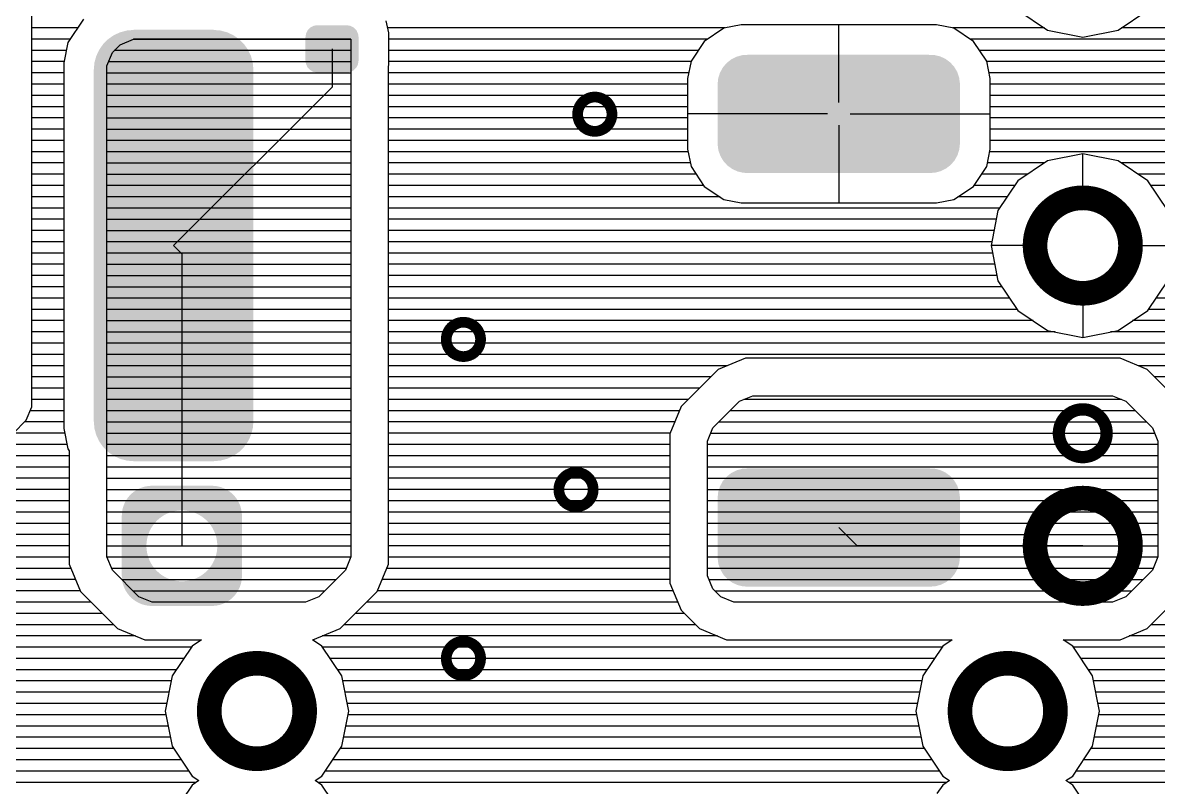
# Model space of a CAD drawing. Extents: x 295 to 953, y 10 to 290.
# Drawn here: x 609.67 to 648.09, y 230.74 to 256.61 of the extents above; entities that cross this region are included whole.
import ezdxf

# ---------------------------------------------------------------- set-up
doc = ezdxf.new("R2010")
doc.units = 0
doc.header["$LTSCALE"] = 5
doc.header["$MEASUREMENT"] = 0
doc.layers.get('0').update_dxf_attribs({"linetype": 'CONTINUOUS', "lineweight": 25})

msp = doc.modelspace()

# ---------------------------------------------------------------- linework, layer by layer
for p, q in [((609.977, 243.614), (609.977, 266.586)), ((643.343, 257.03), (644.348, 256.355)), ((646.731, 256.355), (647.737, 257.03)), ((611.725, 256.726), (611.201, 255.938)), ((622.057, 256.263), (621.971, 256.675)), ((611.532, 256.436), (609.977, 256.436)), ((633.431, 256.436), (622.022, 256.436)), ((622.057, 255.181), (622.057, 256.263)), ((633.396, 256.426), (632.73, 255.979)), ((633.985, 256.543), (633.396, 256.426)), ((640.584, 256.543), (633.985, 256.543)), ((637.282, 253.906), (637.282, 256.543)), ((641.173, 256.426), (640.584, 256.543)), ((644.237, 256.436), (641.138, 256.436)), ((641.839, 255.979), (641.173, 256.426)), ((644.348, 256.355), (645.537, 256.121)), ((645.537, 256.121), (646.731, 256.355)), ((679.797, 256.436), (646.843, 256.436)), ((611.278, 256.055), (609.977, 256.055)), ((611.201, 255.938), (611.064, 255.252)), ((612.969, 255.867), (613.416, 256.055)), ((613.416, 256.055), (616.327, 256.055)), ((620.777, 256.05), (613.416, 256.05)), ((616.327, 256.055), (620.772, 256.055)), ((620.772, 256.055), (620.777, 238.534)), ((632.837, 256.055), (622.057, 256.055)), ((632.73, 255.979), (632.283, 255.313)), ((698.877, 256.055), (641.732, 256.055)), ((642.286, 255.313), (641.839, 255.979)), ((611.146, 255.674), (609.977, 255.674)), ((612.517, 255.156), (612.705, 255.603)), ((612.705, 255.603), (612.969, 255.867)), ((620.777, 255.669), (612.771, 255.669)), ((620.137, 255.725), (620.137, 254.429)), ((632.522, 255.674), (622.057, 255.674)), ((698.562, 255.674), (642.047, 255.674)), ((611.069, 255.293), (609.977, 255.293)), ((611.064, 255.252), (611.064, 242.883)), ((612.517, 245.895), (612.517, 255.156)), ((620.777, 255.288), (612.578, 255.288)), ((622.047, 255.125), (622.057, 255.181)), ((622.047, 238.285), (622.047, 255.125)), ((632.283, 255.293), (622.057, 255.293)), ((632.283, 255.313), (632.167, 254.724)), ((642.403, 254.724), (642.286, 255.313)), ((698.323, 255.293), (642.286, 255.293)), ((611.064, 254.912), (609.977, 254.912)), ((620.777, 254.907), (612.517, 254.907)), ((632.207, 254.912), (622.047, 254.912)), ((698.247, 254.912), (642.362, 254.912)), ((611.064, 254.531), (609.977, 254.531)), ((620.777, 254.526), (612.517, 254.526)), ((620.137, 254.429), (614.778, 249.07)), ((632.167, 254.531), (622.047, 254.531)), ((632.167, 254.724), (632.167, 252.331)), ((642.403, 252.331), (642.403, 254.724)), ((698.207, 254.531), (642.403, 254.531)), ((611.064, 254.15), (609.977, 254.15)), ((620.777, 254.145), (612.517, 254.145)), ((632.167, 254.15), (622.047, 254.15)), ((698.207, 254.15), (642.403, 254.15)), ((611.064, 253.769), (609.977, 253.769)), ((620.777, 253.764), (612.517, 253.764)), ((632.167, 253.769), (622.047, 253.769)), ((698.207, 253.769), (642.403, 253.769)), ((611.064, 253.388), (609.977, 253.388)), ((620.777, 253.383), (612.517, 253.383)), ((632.167, 253.388), (622.047, 253.388)), ((636.901, 253.525), (632.167, 253.525)), ((637.663, 253.525), (642.403, 253.525)), ((698.207, 253.388), (642.403, 253.388)), ((611.064, 253.007), (609.977, 253.007)), ((620.777, 253.002), (612.517, 253.002)), ((632.167, 253.007), (622.047, 253.007)), ((637.282, 253.144), (637.282, 250.513)), ((698.207, 253.007), (642.403, 253.007)), ((611.064, 252.626), (609.977, 252.626)), ((620.777, 252.621), (612.517, 252.621)), ((632.167, 252.626), (622.047, 252.626)), ((698.207, 252.626), (642.403, 252.626)), ((611.064, 252.245), (609.977, 252.245)), ((620.777, 252.24), (612.517, 252.24)), ((632.187, 252.245), (622.047, 252.245)), ((632.167, 252.331), (632.283, 251.742)), ((642.286, 251.742), (642.403, 252.331)), ((698.227, 252.245), (642.382, 252.245)), ((645.537, 252.174), (644.348, 251.94)), ((645.537, 250.269), (645.537, 252.174)), ((646.731, 251.94), (645.537, 252.174)), ((611.064, 251.864), (609.977, 251.864)), ((620.777, 251.859), (612.517, 251.859)), ((632.263, 251.864), (622.047, 251.864)), ((632.283, 251.742), (632.73, 251.072)), ((641.839, 251.072), (642.286, 251.742)), ((644.237, 251.864), (642.306, 251.864)), ((644.348, 251.94), (643.343, 251.265)), ((647.737, 251.265), (646.731, 251.94)), ((698.303, 251.864), (646.843, 251.864)), ((611.064, 251.483), (609.977, 251.483)), ((620.777, 251.478), (612.517, 251.478)), ((632.461, 251.483), (622.047, 251.483)), ((643.663, 251.483), (642.108, 251.483)), ((698.501, 251.483), (647.417, 251.483)), ((611.064, 251.102), (609.977, 251.102)), ((620.777, 251.097), (612.517, 251.097)), ((632.715, 251.102), (622.047, 251.102)), ((632.73, 251.072), (633.396, 250.63)), ((641.173, 250.63), (641.839, 251.072)), ((643.231, 251.102), (641.854, 251.102)), ((643.343, 251.265), (642.667, 250.259)), ((648.412, 250.259), (647.737, 251.265)), ((698.755, 251.102), (647.849, 251.102)), ((611.064, 250.721), (609.977, 250.721)), ((620.777, 250.716), (612.517, 250.716)), ((633.264, 250.721), (622.047, 250.721)), ((633.396, 250.63), (633.985, 250.513)), ((633.985, 250.513), (640.584, 250.513)), ((640.584, 250.513), (641.173, 250.63)), ((642.977, 250.721), (641.305, 250.721)), ((611.064, 250.34), (609.977, 250.34)), ((620.777, 250.335), (612.517, 250.335)), ((642.723, 250.34), (622.047, 250.34)), ((642.667, 250.259), (642.433, 249.07)), ((611.064, 249.959), (609.977, 249.959)), ((620.777, 249.954), (612.517, 249.954)), ((642.611, 249.959), (622.047, 249.959)), ((611.064, 249.578), (609.977, 249.578)), ((620.777, 249.573), (612.517, 249.573)), ((642.535, 249.578), (622.047, 249.578)), ((611.064, 249.197), (609.977, 249.197)), ((620.777, 249.192), (612.517, 249.192)), ((614.778, 249.07), (615.057, 248.786)), ((642.459, 249.197), (622.047, 249.197)), ((644.338, 249.07), (642.433, 249.07)), ((642.433, 249.07), (642.667, 247.876)), ((646.741, 249.07), (648.646, 249.07)), ((611.064, 248.816), (609.977, 248.816)), ((620.777, 248.811), (612.517, 248.811)), ((615.057, 248.786), (615.057, 238.91)), ((642.484, 248.816), (622.047, 248.816)), ((611.064, 248.435), (609.977, 248.435)), ((620.777, 248.43), (612.517, 248.43)), ((642.56, 248.435), (622.047, 248.435)), ((611.064, 248.054), (609.977, 248.054)), ((620.777, 248.049), (612.517, 248.049)), ((642.636, 248.054), (622.047, 248.054)), ((642.667, 247.876), (643.343, 246.87)), ((645.537, 247.866), (645.537, 245.961)), ((647.737, 246.87), (648.412, 247.876)), ((611.064, 247.673), (609.977, 247.673)), ((620.777, 247.668), (612.517, 247.668)), ((642.809, 247.673), (622.047, 247.673)), ((611.064, 247.292), (609.977, 247.292)), ((620.777, 247.287), (612.517, 247.287)), ((643.063, 247.292), (622.047, 247.292)), ((660.462, 247.292), (648.016, 247.292)), ((611.064, 246.911), (609.977, 246.911)), ((620.777, 246.906), (612.517, 246.906)), ((643.317, 246.911), (622.047, 246.911)), ((643.343, 246.87), (644.348, 246.195)), ((646.731, 246.195), (647.737, 246.87)), ((660.305, 246.911), (647.762, 246.911)), ((611.064, 246.53), (609.977, 246.53)), ((620.777, 246.525), (612.517, 246.525)), ((643.856, 246.53), (622.047, 246.53)), ((660.147, 246.53), (647.224, 246.53)), ((611.064, 246.149), (609.977, 246.149)), ((620.777, 246.144), (612.517, 246.144)), ((612.517, 238.534), (612.517, 245.895)), ((644.602, 246.149), (622.047, 246.149)), ((644.348, 246.195), (645.537, 245.961)), ((645.537, 245.961), (646.731, 246.195)), ((660.142, 246.149), (646.477, 246.149)), ((611.064, 245.768), (609.977, 245.768)), ((620.777, 245.763), (612.517, 245.763)), ((660.142, 245.768), (622.047, 245.768)), ((611.064, 245.387), (609.977, 245.387)), ((620.777, 245.382), (612.517, 245.382)), ((660.142, 245.387), (622.047, 245.387)), ((634.122, 245.26), (633.203, 244.879)), ((646.797, 245.26), (634.122, 245.26)), ((647.716, 244.879), (646.797, 245.26)), ((611.064, 245.006), (609.977, 245.006)), ((620.777, 245.001), (612.517, 245.001)), ((633.508, 245.006), (622.047, 245.006)), ((633.203, 244.879), (631.948, 243.624)), ((660.142, 245.006), (647.412, 245.006)), ((648.971, 243.624), (647.716, 244.879)), ((611.064, 244.625), (609.977, 244.625)), ((620.777, 244.62), (612.517, 244.62)), ((632.949, 244.625), (622.047, 244.625)), ((660.142, 244.625), (647.97, 244.625)), ((611.064, 244.244), (609.977, 244.244)), ((620.777, 244.239), (612.517, 244.239)), ((632.568, 244.244), (622.047, 244.244)), ((633.924, 243.802), (634.371, 243.99)), ((634.371, 243.99), (645.537, 243.99)), ((645.537, 243.99), (646.548, 243.99)), ((646.548, 243.99), (646.995, 243.802)), ((609.794, 243.167), (609.977, 243.614)), ((611.064, 243.863), (609.977, 243.863)), ((620.777, 243.858), (612.517, 243.858)), ((632.187, 243.863), (622.047, 243.863)), ((631.948, 243.624), (631.567, 242.705)), ((633.025, 242.903), (633.924, 243.802)), ((646.853, 243.858), (634.066, 243.858)), ((646.995, 243.802), (647.894, 242.903)), ((611.064, 243.482), (609.921, 243.482)), ((620.777, 243.477), (612.517, 243.477)), ((631.887, 243.482), (622.047, 243.482)), ((647.32, 243.477), (633.599, 243.477)), ((609.347, 242.715), (609.794, 243.167)), ((611.064, 243.101), (609.728, 243.101)), ((611.064, 242.883), (611.201, 242.197)), ((620.777, 243.096), (612.517, 243.096)), ((631.73, 243.101), (622.047, 243.101)), ((632.837, 242.456), (633.025, 242.903)), ((647.701, 243.096), (633.218, 243.096)), ((647.894, 242.903), (648.082, 242.456)), ((611.095, 242.72), (609.347, 242.72)), ((620.777, 242.715), (612.517, 242.715)), ((631.572, 242.72), (622.047, 242.72)), ((631.567, 242.705), (631.567, 237.65)), ((632.837, 237.899), (632.837, 242.456)), ((647.97, 242.715), (632.949, 242.715)), ((648.082, 242.456), (648.082, 238.534)), ((611.171, 242.339), (609.347, 242.339)), ((611.201, 242.197), (611.247, 242.121)), ((611.247, 242.121), (611.247, 238.285)), ((620.777, 242.334), (612.517, 242.334)), ((631.567, 242.339), (622.047, 242.339)), ((648.082, 242.334), (632.837, 242.334)), ((611.247, 241.958), (609.347, 241.958)), ((620.777, 241.953), (612.517, 241.953)), ((631.567, 241.958), (622.047, 241.958)), ((648.082, 241.953), (632.837, 241.953)), ((611.247, 241.577), (609.347, 241.577)), ((620.777, 241.572), (612.517, 241.572)), ((631.567, 241.577), (622.047, 241.577)), ((648.082, 241.572), (632.837, 241.572)), ((611.247, 241.196), (609.347, 241.196)), ((620.777, 241.191), (612.517, 241.191)), ((631.567, 241.196), (622.047, 241.196)), ((648.082, 241.191), (632.837, 241.191)), ((611.247, 240.815), (609.347, 240.815)), ((620.777, 240.81), (612.517, 240.81)), ((631.567, 240.815), (622.047, 240.815)), ((648.082, 240.81), (632.837, 240.81)), ((611.247, 240.434), (609.347, 240.434)), ((620.777, 240.429), (612.517, 240.429)), ((631.567, 240.434), (622.047, 240.434)), ((648.082, 240.429), (632.837, 240.429)), ((611.247, 240.053), (609.347, 240.053)), ((620.777, 240.048), (612.517, 240.048)), ((631.567, 240.053), (622.047, 240.053)), ((648.082, 240.048), (632.837, 240.048)), ((611.247, 239.672), (609.347, 239.672)), ((620.777, 239.667), (612.517, 239.667)), ((631.567, 239.672), (622.047, 239.672)), ((648.082, 239.667), (632.837, 239.667)), ((637.907, 238.91), (637.282, 239.53)), ((611.247, 239.291), (609.347, 239.291)), ((620.777, 239.286), (612.517, 239.286)), ((631.567, 239.291), (622.047, 239.291)), ((648.082, 239.286), (632.837, 239.286)), ((611.247, 238.91), (609.347, 238.91)), ((620.777, 238.905), (612.517, 238.905)), ((631.567, 238.91), (622.047, 238.91)), ((648.082, 238.905), (632.837, 238.905)), ((645.537, 238.91), (637.907, 238.91)), ((611.247, 238.529), (609.347, 238.529)), ((611.247, 238.285), (611.628, 237.366)), ((612.705, 238.087), (612.517, 238.534)), ((620.772, 238.524), (612.522, 238.524)), ((620.777, 238.534), (620.589, 238.087)), ((621.666, 237.366), (622.047, 238.285)), ((631.567, 238.529), (622.047, 238.529)), ((648.077, 238.524), (632.837, 238.524)), ((648.082, 238.534), (647.894, 238.087)), ((611.308, 238.148), (609.347, 238.148)), ((620.615, 238.143), (612.68, 238.143)), ((613.604, 237.188), (612.705, 238.087)), ((620.589, 238.087), (619.69, 237.188)), ((631.567, 238.148), (621.986, 238.148)), ((647.92, 238.143), (632.837, 238.143)), ((633.025, 237.452), (632.837, 237.899)), ((647.894, 238.087), (646.995, 237.188)), ((611.466, 237.767), (609.347, 237.767)), ((620.269, 237.762), (613.025, 237.762)), ((631.567, 237.767), (621.829, 237.767)), ((631.567, 237.65), (631.948, 236.731)), ((647.574, 237.762), (632.898, 237.762)), ((633.289, 237.188), (633.025, 237.452)), ((611.623, 237.386), (609.347, 237.386)), ((611.628, 237.366), (612.883, 236.111)), ((619.888, 237.381), (613.406, 237.381)), ((614.051, 237.005), (613.604, 237.188)), ((619.69, 237.188), (619.243, 237)), ((620.411, 236.111), (621.666, 237.366)), ((631.679, 237.386), (621.671, 237.386)), ((647.193, 237.381), (633.091, 237.381)), ((633.736, 237.005), (633.289, 237.188)), ((646.995, 237.188), (646.548, 237)), ((647.716, 236.111), (648.971, 237.366)), ((611.994, 237.005), (609.347, 237.005)), ((619.243, 237), (614.051, 237.005)), ((631.836, 237.005), (621.3, 237.005)), ((631.948, 236.731), (632.568, 236.111)), ((646.172, 237.005), (633.736, 237.005)), ((646.548, 237), (646.172, 237.005)), ((612.375, 236.624), (609.347, 236.624)), ((632.06, 236.624), (620.919, 236.624)), ((612.756, 236.243), (609.347, 236.243)), ((612.883, 236.111), (613.802, 235.735)), ((619.492, 235.73), (620.411, 236.111)), ((632.441, 236.243), (620.538, 236.243)), ((632.568, 236.111), (633.487, 235.735)), ((646.797, 235.73), (647.716, 236.111)), ((660.142, 236.243), (647.843, 236.243)), ((613.492, 235.862), (609.347, 235.862)), ((613.802, 235.735), (615.723, 235.73)), ((615.403, 235.517), (614.727, 234.511)), ((615.723, 235.73), (615.403, 235.517)), ((619.797, 235.517), (619.477, 235.73)), ((619.477, 235.73), (619.492, 235.73)), ((620.472, 234.511), (619.797, 235.517)), ((633.177, 235.862), (619.802, 235.862)), ((633.487, 235.735), (641.123, 235.73)), ((640.803, 235.517), (640.127, 234.511)), ((641.123, 235.73), (640.803, 235.517)), ((645.197, 235.517), (644.877, 235.73)), ((644.877, 235.73), (646.797, 235.73)), ((645.872, 234.511), (645.197, 235.517)), ((660.142, 235.862), (647.107, 235.862)), ((615.377, 235.481), (609.347, 235.481)), ((640.777, 235.481), (619.822, 235.481)), ((660.142, 235.481), (645.222, 235.481)), ((615.123, 235.1), (609.347, 235.1)), ((640.523, 235.1), (620.076, 235.1)), ((660.142, 235.1), (645.476, 235.1)), ((614.869, 234.719), (609.347, 234.719)), ((614.727, 234.511), (614.493, 233.322)), ((640.269, 234.719), (620.33, 234.719)), ((620.706, 233.322), (620.472, 234.511)), ((640.127, 234.511), (639.893, 233.322)), ((660.142, 234.719), (645.73, 234.719)), ((646.106, 233.322), (645.872, 234.511)), ((614.696, 234.338), (609.347, 234.338)), ((640.096, 234.338), (620.503, 234.338)), ((660.142, 234.338), (645.903, 234.338)), ((614.62, 233.957), (609.347, 233.957)), ((640.02, 233.957), (620.579, 233.957)), ((660.142, 233.957), (645.979, 233.957)), ((614.544, 233.576), (609.347, 233.576)), ((614.493, 233.322), (614.727, 232.128)), ((620.472, 232.128), (620.706, 233.322)), ((639.944, 233.576), (620.655, 233.576)), ((639.893, 233.322), (640.127, 232.128)), ((645.872, 232.128), (646.106, 233.322)), ((660.254, 233.576), (646.055, 233.576)), ((614.519, 233.195), (609.347, 233.195)), ((639.919, 233.195), (620.681, 233.195)), ((660.411, 233.195), (646.081, 233.195)), ((614.595, 232.814), (609.347, 232.814)), ((639.995, 232.814), (620.604, 232.814)), ((660.635, 232.814), (646.004, 232.814)), ((614.671, 232.433), (609.347, 232.433)), ((614.727, 232.128), (615.403, 231.122)), ((619.797, 231.122), (620.472, 232.128)), ((640.071, 232.433), (620.528, 232.433)), ((640.127, 232.128), (640.803, 231.122)), ((645.197, 231.122), (645.872, 232.128)), ((661.016, 232.433), (645.928, 232.433)), ((614.783, 232.052), (609.347, 232.052)), ((640.183, 232.052), (620.417, 232.052)), ((661.752, 232.052), (645.817, 232.052)), ((615.037, 231.671), (609.347, 231.671)), ((615.291, 231.29), (609.347, 231.29)), ((640.691, 231.29), (619.909, 231.29)), ((640.437, 231.671), (620.163, 231.671)), ((680.924, 231.29), (645.309, 231.29)), ((681.077, 231.671), (645.563, 231.671)), ((615.535, 230.909), (609.347, 230.909)), ((615.403, 231.122), (615.631, 230.97)), ((615.631, 230.97), (615.403, 230.818)), ((619.568, 230.97), (619.797, 231.122)), ((619.797, 230.818), (619.568, 230.97)), ((640.935, 230.909), (619.665, 230.909)), ((640.803, 231.122), (641.031, 230.97)), ((641.031, 230.97), (640.803, 230.818)), ((644.968, 230.97), (645.197, 231.122)), ((645.197, 230.818), (644.968, 230.97)), ((679.99, 230.909), (645.065, 230.909)), ((615.403, 230.818), (614.727, 229.812)), ((620.472, 229.812), (619.797, 230.818)), ((640.803, 230.818), (640.604, 230.528)), ((645.872, 229.812), (645.197, 230.818))]:
    msp.add_line(p, q)
for points, const_width in [([(629.608, 253.515, -1), (628.447, 253.515, -1)], 0.363), ([(647.153, 249.07, -1), (643.922, 249.07, -1)], 0.833), ([(625.163, 245.895, -1), (624.002, 245.895, -1)], 0.363), ([(646.345, 242.72, -1), (644.729, 242.72, -1)], 0.417), ([(628.973, 240.815, -1), (627.812, 240.815, -1)], 0.363), ([(647.153, 238.91, -1), (643.922, 238.91, -1)], 0.833), ([(625.163, 235.1, -1), (624.002, 235.1, -1)], 0.363), ([(619.213, 233.322, -1), (615.982, 233.322, -1)], 0.833), ([(644.613, 233.322, -1), (641.382, 233.322, -1)], 0.833)]:
    msp.add_lwpolyline(points, format="xyb", close=True, dxfattribs=dict(const_width=const_width))
for points in [[(616.8, 256.187), (616.593, 256.283), (612.757, 256.187), (612.961, 256.283)], [(616.593, 256.283), (616.588, 256.285), (612.961, 256.283), (612.97, 256.285)], [(616.588, 256.285), (616.366, 256.344), (612.97, 256.285), (613.187, 256.344)], [(616.366, 256.344), (616.362, 256.346), (613.187, 256.344), (613.2, 256.346)], [(616.362, 256.346), (616.129, 256.366), (613.2, 256.346), (613.426, 256.366)], [(616.129, 256.366), (616.129, 256.37), (613.426, 256.366), (613.426, 256.37)], [(621.011, 256.251), (620.963, 256.353), (619.261, 256.251), (619.314, 256.353)], [(620.963, 256.353), (620.952, 256.364), (619.314, 256.353), (619.319, 256.364)], [(620.952, 256.364), (620.875, 256.445), (619.319, 256.364), (619.402, 256.445)], [(620.875, 256.445), (620.86, 256.453), (619.402, 256.445), (619.41, 256.453)], [(620.86, 256.453), (620.763, 256.504), (619.41, 256.453), (619.516, 256.504)], [(620.763, 256.504), (620.738, 256.508), (619.516, 256.504), (619.524, 256.508)], [(620.738, 256.508), (620.637, 256.525), (619.524, 256.508), (619.637, 256.525)], [(617.293, 255.698), (617.162, 255.884), (612.263, 255.698), (612.393, 255.884)], [(617.162, 255.884), (617.158, 255.889), (612.393, 255.884), (612.398, 255.889)], [(617.158, 255.889), (616.997, 256.049), (612.398, 255.889), (612.558, 256.049)], [(616.997, 256.049), (616.992, 256.053), (612.558, 256.049), (612.564, 256.053)], [(616.992, 256.053), (616.805, 256.184), (612.564, 256.053), (612.749, 256.184)], [(616.805, 256.184), (616.8, 256.187), (612.749, 256.184), (612.757, 256.187)], [(621.036, 255.323), (621.036, 256.126), (619.238, 255.323), (619.238, 256.126)], [(621.034, 256.126), (621.018, 256.239), (619.24, 256.126), (619.259, 256.239)], [(621.018, 256.239), (621.011, 256.251), (619.259, 256.239), (619.261, 256.251)], [(617.393, 255.486), (617.296, 255.692), (612.163, 255.486), (612.259, 255.692)], [(617.296, 255.692), (617.293, 255.698), (612.259, 255.692), (612.263, 255.698)], [(640.707, 255.472), (640.529, 255.514), (633.867, 255.472), (634.024, 255.514)], [(640.529, 255.514), (640.511, 255.518), (634.024, 255.514), (634.096, 255.518)], [(640.511, 255.518), (640.31, 255.524), (634.096, 255.518), (634.197, 255.524)], [(634.255, 255.524), (634.225, 255.526), (634.197, 255.524), (634.225, 255.526)], [(617.478, 255.021), (617.456, 255.254), (612.078, 255.021), (612.099, 255.254)], [(617.456, 255.254), (617.456, 255.261), (612.099, 255.254), (612.1, 255.261)], [(617.456, 255.261), (617.395, 255.48), (612.1, 255.261), (612.16, 255.48)], [(617.395, 255.48), (617.393, 255.486), (612.16, 255.48), (612.163, 255.486)], [(621.016, 255.211), (621.034, 255.323), (619.257, 255.211), (619.24, 255.323)], [(621.014, 255.198), (621.016, 255.211), (619.263, 255.198), (619.257, 255.211)], [(620.961, 255.096), (621.014, 255.198), (619.311, 255.096), (619.263, 255.198)], [(641.201, 255.095), (641.187, 255.119), (633.36, 255.095), (633.38, 255.119)], [(641.187, 255.119), (641.07, 255.248), (633.38, 255.119), (633.491, 255.248)], [(641.07, 255.248), (641.052, 255.268), (633.491, 255.248), (633.516, 255.268)], [(641.052, 255.268), (640.911, 255.372), (633.516, 255.268), (633.649, 255.372)], [(640.911, 255.372), (640.89, 255.388), (633.649, 255.372), (633.68, 255.388)], [(640.89, 255.388), (640.729, 255.462), (633.68, 255.388), (633.83, 255.462)], [(640.729, 255.462), (640.707, 255.472), (633.83, 255.462), (633.867, 255.472)], [(617.478, 255.019), (617.478, 255.021), (612.078, 255.019), (612.078, 255.021)], [(617.478, 243.121), (617.478, 255.019), (612.078, 243.121), (612.078, 255.019)], [(620.955, 255.086), (620.961, 255.096), (619.322, 255.086), (619.311, 255.096)], [(620.872, 255.005), (620.955, 255.086), (619.399, 255.005), (619.322, 255.086)], [(620.864, 254.997), (620.872, 255.005), (619.414, 254.997), (619.399, 255.005)], [(620.758, 254.946), (620.864, 254.997), (619.512, 254.946), (619.414, 254.997)], [(620.75, 254.942), (620.758, 254.946), (619.536, 254.942), (619.512, 254.946)], [(620.637, 254.925), (620.75, 254.942), (619.637, 254.925), (619.536, 254.942)], [(641.381, 254.555), (641.359, 254.726), (633.186, 254.555), (633.203, 254.726)], [(641.359, 254.726), (641.355, 254.755), (633.203, 254.726), (633.212, 254.755)], [(641.355, 254.755), (641.299, 254.919), (633.212, 254.755), (633.263, 254.919)], [(641.299, 254.919), (641.29, 254.945), (633.263, 254.919), (633.278, 254.945)], [(641.29, 254.945), (641.201, 255.095), (633.278, 254.945), (633.36, 255.095)], [(641.382, 254.526), (641.381, 254.555), (633.183, 254.526), (633.186, 254.555)], [(641.382, 254.523), (641.382, 254.526), (633.183, 254.523), (633.183, 254.526)], [(641.382, 252.527), (641.382, 254.523), (633.183, 252.527), (633.183, 254.523)], [(641.382, 252.524), (641.382, 252.527), (633.183, 252.524), (633.183, 252.527)], [(641.379, 252.495), (641.382, 252.524), (633.183, 252.495), (633.183, 252.524)], [(641.361, 252.324), (641.379, 252.495), (633.205, 252.324), (633.183, 252.495)], [(641.352, 252.295), (641.361, 252.324), (633.209, 252.295), (633.205, 252.324)], [(641.301, 252.132), (641.352, 252.295), (633.265, 252.132), (633.209, 252.295)], [(641.287, 252.105), (641.301, 252.132), (633.275, 252.105), (633.265, 252.132)], [(641.204, 251.955), (641.287, 252.105), (633.363, 251.955), (633.275, 252.105)], [(641.184, 251.932), (641.204, 251.955), (633.377, 251.932), (633.363, 251.955)], [(641.074, 251.802), (641.184, 251.932), (633.494, 251.802), (633.377, 251.932)], [(641.048, 251.782), (641.074, 251.802), (633.512, 251.782), (633.494, 251.802)], [(640.915, 251.678), (641.048, 251.782), (633.654, 251.678), (633.512, 251.782)], [(640.884, 251.663), (640.915, 251.678), (633.674, 251.663), (633.654, 251.678)], [(640.735, 251.588), (640.884, 251.663), (633.836, 251.588), (633.674, 251.663)], [(640.697, 251.578), (640.735, 251.588), (633.857, 251.578), (633.836, 251.588)], [(640.54, 251.536), (640.697, 251.578), (634.035, 251.536), (633.857, 251.578)], [(640.468, 251.532), (640.54, 251.536), (634.053, 251.532), (634.035, 251.536)], [(640.367, 251.526), (640.468, 251.532), (634.255, 251.526), (634.053, 251.532)], [(640.339, 251.525), (640.367, 251.526), (640.339, 251.525), (640.31, 251.526)], [(617.478, 243.119), (617.478, 243.121), (612.078, 243.119), (612.078, 243.121)], [(617.457, 242.886), (617.478, 243.119), (612.099, 242.886), (612.078, 243.119)], [(617.455, 242.879), (617.457, 242.886), (612.1, 242.879), (612.099, 242.886)], [(617.396, 242.66), (617.455, 242.879), (612.16, 242.66), (612.1, 242.879)], [(617.393, 242.654), (617.396, 242.66), (612.162, 242.654), (612.16, 242.66)], [(617.297, 242.448), (617.393, 242.654), (612.259, 242.448), (612.162, 242.654)], [(617.293, 242.442), (617.297, 242.448), (612.262, 242.442), (612.259, 242.448)], [(617.163, 242.256), (617.293, 242.442), (612.393, 242.256), (612.262, 242.442)], [(617.157, 242.251), (617.163, 242.256), (612.397, 242.251), (612.393, 242.256)], [(616.997, 242.091), (617.157, 242.251), (612.559, 242.091), (612.397, 242.251)], [(616.991, 242.087), (616.997, 242.091), (612.563, 242.087), (612.559, 242.091)], [(616.806, 241.956), (616.991, 242.087), (612.75, 241.956), (612.563, 242.087)], [(616.799, 241.953), (616.806, 241.956), (612.755, 241.953), (612.75, 241.956)], [(616.594, 241.857), (616.799, 241.953), (612.962, 241.857), (612.755, 241.953)], [(616.586, 241.855), (616.594, 241.857), (612.967, 241.855), (612.962, 241.857)], [(616.369, 241.796), (616.586, 241.855), (613.189, 241.796), (612.967, 241.855)], [(616.355, 241.794), (616.369, 241.796), (613.193, 241.794), (613.189, 241.796)], [(616.129, 241.774), (616.355, 241.794), (613.426, 241.774), (613.193, 241.794)], [(616.129, 241.77), (616.129, 241.774), (613.426, 241.77), (613.426, 241.774)], [(641.052, 241.273), (640.911, 241.377), (633.516, 241.273), (633.649, 241.377)], [(640.911, 241.377), (640.89, 241.392), (633.649, 241.377), (633.68, 241.392)], [(640.89, 241.392), (640.729, 241.467), (633.68, 241.392), (633.83, 241.467)], [(640.729, 241.467), (640.707, 241.477), (633.83, 241.467), (633.867, 241.477)], [(640.707, 241.477), (640.529, 241.519), (633.867, 241.477), (634.024, 241.519)], [(640.529, 241.519), (640.511, 241.523), (634.024, 241.519), (634.096, 241.523)], [(640.511, 241.523), (640.31, 241.529), (634.096, 241.523), (634.197, 241.529)], [(634.255, 241.529), (634.225, 241.53), (634.197, 241.529), (634.225, 241.53)], [(616.389, 240.892), (616.378, 240.895), (613.726, 240.892), (613.735, 240.895)], [(616.378, 240.895), (616.327, 240.91), (613.735, 240.895), (613.788, 240.91)], [(616.327, 240.91), (616.316, 240.912), (613.788, 240.91), (613.797, 240.912)], [(616.316, 240.912), (616.265, 240.924), (613.797, 240.912), (613.851, 240.924)], [(616.265, 240.924), (616.253, 240.926), (613.851, 240.924), (613.86, 240.926)], [(616.253, 240.926), (616.201, 240.934), (613.86, 240.926), (613.915, 240.934)], [(616.201, 240.934), (616.188, 240.935), (613.915, 240.934), (613.923, 240.935)], [(616.188, 240.935), (616.137, 240.94), (613.923, 240.935), (613.98, 240.94)], [(616.137, 240.94), (616.118, 240.941), (613.98, 240.94), (613.987, 240.941)], [(616.118, 240.941), (616.073, 240.942), (613.987, 240.941), (614.041, 240.942)], [(641.355, 240.759), (641.299, 240.923), (633.212, 240.759), (633.263, 240.923)], [(641.299, 240.923), (641.29, 240.95), (633.263, 240.923), (633.278, 240.95)], [(641.29, 240.95), (641.201, 241.1), (633.278, 240.95), (633.36, 241.1)], [(641.201, 241.1), (641.187, 241.123), (633.36, 241.1), (633.38, 241.123)], [(641.187, 241.123), (641.07, 241.253), (633.38, 241.123), (633.491, 241.253)], [(641.07, 241.253), (641.052, 241.273), (633.491, 241.253), (633.516, 241.273)], [(616.929, 240.474), (616.899, 240.518), (613.185, 240.474), (613.216, 240.518)], [(616.899, 240.518), (616.892, 240.527), (613.216, 240.518), (613.222, 240.527)], [(616.892, 240.527), (616.86, 240.569), (613.222, 240.527), (613.255, 240.569)], [(616.86, 240.569), (616.853, 240.577), (613.255, 240.569), (613.261, 240.577)], [(616.853, 240.577), (616.817, 240.617), (613.261, 240.577), (613.297, 240.617)], [(616.817, 240.617), (616.81, 240.625), (613.297, 240.617), (613.304, 240.625)], [(616.81, 240.625), (616.772, 240.663), (613.304, 240.625), (613.342, 240.663)], [(616.772, 240.663), (616.764, 240.67), (613.342, 240.663), (613.35, 240.67)], [(616.764, 240.67), (616.724, 240.706), (613.35, 240.67), (613.39, 240.706)], [(616.724, 240.706), (616.716, 240.713), (613.39, 240.706), (613.398, 240.713)], [(616.716, 240.713), (616.674, 240.745), (613.398, 240.713), (613.441, 240.745)], [(616.674, 240.745), (616.665, 240.752), (613.441, 240.745), (613.449, 240.752)], [(616.665, 240.752), (616.621, 240.782), (613.449, 240.752), (613.494, 240.782)], [(616.621, 240.782), (616.611, 240.787), (613.494, 240.782), (613.502, 240.787)], [(616.611, 240.787), (616.566, 240.815), (613.502, 240.787), (613.549, 240.815)], [(616.566, 240.815), (616.556, 240.82), (613.549, 240.815), (613.558, 240.82)], [(616.556, 240.82), (616.508, 240.844), (613.558, 240.82), (613.606, 240.844)], [(616.508, 240.844), (616.498, 240.849), (613.606, 240.844), (613.615, 240.849)], [(616.498, 240.849), (616.449, 240.87), (613.615, 240.849), (613.665, 240.87)], [(616.449, 240.87), (616.439, 240.874), (613.665, 240.87), (613.675, 240.874)], [(616.439, 240.874), (616.389, 240.892), (613.675, 240.874), (613.726, 240.892)], [(641.382, 240.531), (641.381, 240.56), (633.183, 240.531), (633.186, 240.56)], [(641.382, 240.528), (641.382, 240.531), (633.183, 240.528), (633.183, 240.531)], [(641.382, 238.532), (641.382, 240.528), (633.183, 238.532), (633.183, 240.528)], [(641.381, 240.56), (641.359, 240.731), (633.186, 240.56), (633.203, 240.731)], [(641.359, 240.731), (641.355, 240.759), (633.203, 240.731), (633.212, 240.759)], [(617.071, 240.118), (617.059, 240.17), (613.043, 240.118), (613.055, 240.17)], [(617.059, 240.17), (617.056, 240.18), (613.055, 240.17), (613.057, 240.18)], [(617.056, 240.18), (617.042, 240.232), (613.057, 240.18), (613.073, 240.232)], [(617.042, 240.232), (617.038, 240.242), (613.073, 240.232), (613.075, 240.242)], [(617.038, 240.242), (617.021, 240.293), (613.075, 240.242), (613.094, 240.293)], [(617.021, 240.293), (617.017, 240.302), (613.094, 240.293), (613.097, 240.302)], [(617.017, 240.302), (616.996, 240.352), (613.097, 240.302), (613.119, 240.352)], [(616.996, 240.352), (616.991, 240.361), (613.119, 240.352), (613.123, 240.361)], [(616.991, 240.361), (616.967, 240.409), (613.123, 240.361), (613.148, 240.409)], [(616.967, 240.409), (616.961, 240.418), (613.148, 240.409), (613.152, 240.418)], [(616.961, 240.418), (616.935, 240.465), (613.152, 240.418), (613.18, 240.465)], [(616.935, 240.465), (616.929, 240.474), (613.18, 240.465), (613.185, 240.474)], [(614.422, 239.926), (614.459, 239.949), (613.025, 239.926), (613.026, 239.949)], [(614.399, 239.912), (614.422, 239.926), (613.025, 239.912), (613.025, 239.926)], [(614.342, 239.872), (614.399, 239.912), (613.025, 239.872), (613.025, 239.912)], [(614.287, 239.829), (614.342, 239.872), (613.025, 239.829), (613.025, 239.872)], [(614.235, 239.783), (614.287, 239.829), (613.025, 239.783), (613.025, 239.829)], [(614.186, 239.733), (614.235, 239.783), (613.025, 239.733), (613.025, 239.783)], [(614.459, 239.949), (614.52, 239.982), (613.026, 239.949), (613.027, 239.982)], [(614.538, 239.99), (614.583, 240.011), (613.027, 239.99), (613.029, 240.011)], [(614.52, 239.982), (614.538, 239.99), (613.027, 239.982), (613.027, 239.99)], [(614.583, 240.011), (614.648, 240.037), (613.029, 240.011), (613.032, 240.037)], [(614.648, 240.037), (614.7, 240.054), (613.032, 240.037), (613.033, 240.054)], [(614.7, 240.054), (614.714, 240.059), (613.033, 240.054), (613.034, 240.059)], [(614.714, 240.059), (614.782, 240.077), (613.034, 240.059), (613.037, 240.077)], [(614.782, 240.077), (614.85, 240.091), (613.037, 240.077), (613.039, 240.091)], [(614.85, 240.091), (614.919, 240.101), (613.039, 240.091), (613.041, 240.101)], [(614.919, 240.101), (614.989, 240.107), (613.041, 240.101), (613.042, 240.107)], [(617.072, 240.109), (617.071, 240.118), (613.042, 240.109), (613.043, 240.118)], [(614.989, 240.107), (615.059, 240.109), (613.042, 240.107), (613.042, 240.109)], [(617.073, 240.107), (617.072, 240.109), (615.113, 240.107), (615.059, 240.109)], [(617.073, 240.107), (617.073, 240.107), (615.128, 240.107), (615.113, 240.107)], [(617.074, 240.101), (617.073, 240.107), (615.198, 240.101), (615.128, 240.107)], [(617.075, 240.09), (617.074, 240.101), (615.267, 240.09), (615.198, 240.101)], [(617.077, 240.076), (617.075, 240.09), (615.335, 240.076), (615.267, 240.09)], [(617.08, 240.058), (617.077, 240.076), (615.403, 240.058), (615.335, 240.076)], [(617.082, 240.044), (617.08, 240.058), (615.446, 240.044), (615.403, 240.058)], [(617.083, 240.036), (617.082, 240.044), (615.469, 240.036), (615.446, 240.044)], [(617.085, 240.01), (617.083, 240.036), (615.534, 240.01), (615.469, 240.036)], [(617.088, 239.98), (617.085, 240.01), (615.597, 239.98), (615.534, 240.01)], [(617.088, 239.98), (617.088, 239.98), (615.598, 239.98), (615.597, 239.98)], [(617.089, 239.947), (617.088, 239.98), (615.658, 239.947), (615.598, 239.98)], [(617.089, 239.926), (617.089, 239.947), (615.693, 239.926), (615.658, 239.947)], [(617.089, 239.911), (617.089, 239.926), (615.718, 239.911), (615.693, 239.926)], [(617.089, 239.87), (617.089, 239.911), (615.775, 239.87), (615.718, 239.911)], [(617.089, 239.827), (617.089, 239.87), (615.829, 239.827), (615.775, 239.87)], [(617.089, 239.78), (617.089, 239.827), (615.881, 239.78), (615.829, 239.827)], [(617.089, 239.731), (617.089, 239.78), (615.931, 239.731), (615.881, 239.78)], [(614.139, 239.681), (614.186, 239.733), (613.025, 239.681), (613.025, 239.733)], [(614.096, 239.626), (614.139, 239.681), (613.025, 239.626), (613.025, 239.681)], [(614.056, 239.569), (614.096, 239.626), (613.025, 239.569), (613.025, 239.626)], [(614.019, 239.51), (614.056, 239.569), (613.025, 239.51), (613.025, 239.569)], [(613.986, 239.448), (614.019, 239.51), (613.025, 239.448), (613.025, 239.51)], [(613.956, 239.385), (613.986, 239.448), (613.025, 239.385), (613.025, 239.448)], [(613.931, 239.32), (613.956, 239.385), (613.025, 239.32), (613.025, 239.385)], [(617.089, 239.679), (617.089, 239.731), (615.977, 239.679), (615.931, 239.731)], [(617.089, 239.624), (617.089, 239.679), (616.02, 239.624), (615.977, 239.679)], [(617.089, 239.567), (617.089, 239.624), (616.06, 239.567), (616.02, 239.624)], [(617.089, 239.507), (617.089, 239.567), (616.097, 239.507), (616.06, 239.567)], [(617.089, 239.446), (617.089, 239.507), (616.13, 239.446), (616.097, 239.507)], [(617.089, 239.382), (617.089, 239.446), (616.159, 239.382), (616.13, 239.446)], [(617.089, 239.318), (617.089, 239.382), (616.185, 239.318), (616.159, 239.382)], [(613.909, 239.254), (613.931, 239.32), (613.025, 239.254), (613.025, 239.32)], [(613.891, 239.187), (613.909, 239.254), (613.025, 239.187), (613.025, 239.254)], [(613.876, 239.118), (613.891, 239.187), (613.025, 239.118), (613.025, 239.187)], [(613.866, 239.049), (613.876, 239.118), (613.025, 239.049), (613.025, 239.118)], [(613.86, 238.98), (613.866, 239.049), (613.025, 238.98), (613.025, 239.049)], [(613.858, 238.91), (613.86, 238.98), (613.025, 238.91), (613.025, 238.98)], [(617.089, 239.251), (617.089, 239.318), (616.206, 239.251), (616.185, 239.318)], [(617.089, 239.184), (617.089, 239.251), (616.224, 239.184), (616.206, 239.251)], [(617.089, 239.115), (617.089, 239.184), (616.238, 239.115), (616.224, 239.184)], [(617.089, 239.046), (617.089, 239.115), (616.248, 239.046), (616.238, 239.115)], [(617.089, 238.977), (617.089, 239.046), (616.254, 238.977), (616.248, 239.046)], [(617.089, 238.91), (617.089, 238.977), (616.256, 238.91), (616.254, 238.977)], [(613.86, 238.843), (613.858, 238.91), (613.025, 238.843), (613.025, 238.91)], [(613.866, 238.774), (613.86, 238.843), (613.025, 238.774), (613.025, 238.843)], [(613.876, 238.705), (613.866, 238.774), (613.025, 238.705), (613.025, 238.774)], [(613.89, 238.636), (613.876, 238.705), (613.025, 238.636), (613.025, 238.705)], [(613.908, 238.569), (613.89, 238.636), (613.025, 238.569), (613.025, 238.636)], [(617.089, 238.566), (617.089, 238.633), (616.206, 238.566), (616.224, 238.633)], [(617.089, 238.633), (617.089, 238.702), (616.224, 238.633), (616.238, 238.702)], [(617.089, 238.702), (617.089, 238.771), (616.238, 238.702), (616.248, 238.771)], [(617.089, 238.771), (617.089, 238.84), (616.248, 238.771), (616.254, 238.84)], [(617.089, 238.84), (617.089, 238.91), (616.254, 238.84), (616.256, 238.91)], [(613.93, 238.502), (613.908, 238.569), (613.025, 238.502), (613.025, 238.569)], [(613.955, 238.438), (613.93, 238.502), (613.025, 238.438), (613.025, 238.502)], [(613.985, 238.374), (613.955, 238.438), (613.025, 238.374), (613.025, 238.438)], [(614.018, 238.313), (613.985, 238.374), (613.025, 238.313), (613.025, 238.374)], [(614.054, 238.253), (614.018, 238.313), (613.025, 238.253), (613.025, 238.313)], [(614.094, 238.196), (614.054, 238.253), (613.025, 238.196), (613.025, 238.253)], [(617.089, 238.194), (617.089, 238.251), (616.018, 238.194), (616.058, 238.251)], [(617.089, 238.251), (617.089, 238.31), (616.058, 238.251), (616.095, 238.31)], [(617.089, 238.31), (617.089, 238.372), (616.095, 238.31), (616.128, 238.372)], [(617.089, 238.372), (617.089, 238.435), (616.128, 238.372), (616.158, 238.435)], [(617.089, 238.435), (617.089, 238.5), (616.158, 238.435), (616.184, 238.5)], [(617.089, 238.5), (617.089, 238.566), (616.184, 238.5), (616.206, 238.566)], [(641.382, 238.529), (641.382, 238.532), (633.183, 238.529), (633.183, 238.532)], [(641.379, 238.5), (641.382, 238.529), (633.183, 238.5), (633.183, 238.529)], [(641.361, 238.329), (641.379, 238.5), (633.205, 238.329), (633.183, 238.5)], [(641.352, 238.3), (641.361, 238.329), (633.209, 238.3), (633.205, 238.329)], [(641.301, 238.136), (641.352, 238.3), (633.265, 238.136), (633.209, 238.3)], [(614.137, 238.141), (614.094, 238.196), (613.025, 238.141), (613.025, 238.196)], [(614.184, 238.089), (614.137, 238.141), (613.025, 238.089), (613.025, 238.141)], [(614.233, 238.04), (614.184, 238.089), (613.025, 238.04), (613.025, 238.089)], [(614.285, 237.993), (614.233, 238.04), (613.025, 237.993), (613.025, 238.04)], [(614.339, 237.95), (614.285, 237.993), (613.025, 237.95), (613.025, 237.993)], [(614.397, 237.909), (614.339, 237.95), (613.025, 237.909), (613.025, 237.95)], [(614.422, 237.894), (614.397, 237.909), (613.025, 237.894), (613.025, 237.909)], [(614.456, 237.873), (614.422, 237.894), (613.026, 237.873), (613.025, 237.894)], [(614.516, 237.84), (614.456, 237.873), (613.027, 237.84), (613.026, 237.873)], [(614.581, 237.81), (614.517, 237.84), (613.029, 237.81), (613.027, 237.84)], [(617.085, 237.809), (617.087, 237.83), (615.531, 237.809), (615.576, 237.83)], [(617.087, 237.83), (617.087, 237.838), (615.576, 237.83), (615.594, 237.838)], [(617.087, 237.838), (617.088, 237.871), (615.594, 237.838), (615.656, 237.871)], [(617.088, 237.871), (617.089, 237.894), (615.656, 237.871), (615.693, 237.894)], [(617.089, 237.894), (617.089, 237.908), (615.693, 237.894), (615.715, 237.908)], [(617.089, 237.908), (617.089, 237.948), (615.715, 237.908), (615.772, 237.948)], [(617.089, 237.948), (617.089, 237.991), (615.772, 237.948), (615.827, 237.991)], [(617.089, 237.991), (617.089, 238.037), (615.827, 237.991), (615.879, 238.037)], [(617.089, 238.037), (617.089, 238.087), (615.879, 238.037), (615.929, 238.087)], [(617.089, 238.087), (617.089, 238.139), (615.929, 238.087), (615.975, 238.139)], [(617.089, 238.139), (617.089, 238.194), (615.975, 238.139), (616.018, 238.194)], [(641.287, 238.11), (641.301, 238.136), (633.275, 238.11), (633.265, 238.136)], [(641.204, 237.96), (641.287, 238.11), (633.363, 237.96), (633.275, 238.11)], [(641.184, 237.936), (641.204, 237.96), (633.377, 237.936), (633.363, 237.96)], [(641.074, 237.807), (641.184, 237.936), (633.494, 237.807), (633.377, 237.936)], [(614.645, 237.784), (614.581, 237.81), (613.031, 237.784), (613.029, 237.81)], [(614.669, 237.776), (614.645, 237.784), (613.032, 237.776), (613.031, 237.784)], [(614.712, 237.762), (614.669, 237.776), (613.034, 237.762), (613.032, 237.776)], [(614.779, 237.744), (614.712, 237.762), (613.037, 237.744), (613.034, 237.762)], [(614.847, 237.73), (614.779, 237.744), (613.039, 237.73), (613.037, 237.744)], [(614.916, 237.719), (614.847, 237.73), (613.04, 237.719), (613.039, 237.73)], [(614.986, 237.713), (614.916, 237.719), (613.041, 237.713), (613.04, 237.719)], [(615.056, 237.711), (615.001, 237.713), (613.042, 237.711), (613.041, 237.713)], [(617.071, 237.702), (617.072, 237.711), (613.044, 237.702), (613.042, 237.711)], [(617.059, 237.65), (617.071, 237.702), (613.055, 237.65), (613.044, 237.702)], [(617.057, 237.64), (617.059, 237.65), (613.058, 237.64), (613.055, 237.65)], [(617.042, 237.588), (617.057, 237.64), (613.072, 237.588), (613.058, 237.64)], [(617.039, 237.578), (617.042, 237.588), (613.076, 237.578), (613.072, 237.588)], [(617.02, 237.527), (617.039, 237.578), (613.094, 237.527), (613.076, 237.578)], [(617.017, 237.518), (617.02, 237.527), (613.098, 237.518), (613.094, 237.527)], [(616.995, 237.468), (617.017, 237.518), (613.119, 237.468), (613.098, 237.518)], [(616.991, 237.459), (616.995, 237.468), (613.123, 237.459), (613.119, 237.468)], [(616.967, 237.411), (616.991, 237.459), (613.147, 237.411), (613.123, 237.459)], [(617.072, 237.711), (617.073, 237.713), (615.056, 237.711), (615.125, 237.713)], [(617.073, 237.713), (617.074, 237.719), (615.125, 237.713), (615.195, 237.719)], [(617.074, 237.719), (617.075, 237.729), (615.195, 237.719), (615.264, 237.729)], [(617.075, 237.729), (617.077, 237.743), (615.264, 237.729), (615.332, 237.743)], [(617.077, 237.743), (617.08, 237.761), (615.332, 237.743), (615.4, 237.761)], [(617.08, 237.761), (617.081, 237.766), (615.4, 237.761), (615.414, 237.766)], [(617.081, 237.766), (617.083, 237.783), (615.414, 237.766), (615.466, 237.783)], [(617.083, 237.783), (617.085, 237.809), (615.466, 237.783), (615.531, 237.809)], [(641.048, 237.787), (641.074, 237.807), (633.512, 237.787), (633.494, 237.807)], [(640.915, 237.683), (641.048, 237.787), (633.654, 237.683), (633.512, 237.787)], [(640.884, 237.667), (640.915, 237.683), (633.674, 237.667), (633.654, 237.683)], [(640.735, 237.593), (640.884, 237.667), (633.836, 237.593), (633.674, 237.667)], [(640.697, 237.583), (640.735, 237.593), (633.857, 237.583), (633.836, 237.593)], [(640.54, 237.541), (640.697, 237.583), (634.035, 237.541), (633.857, 237.583)], [(640.468, 237.537), (640.54, 237.541), (634.053, 237.537), (634.035, 237.541)], [(640.367, 237.531), (640.468, 237.537), (634.255, 237.531), (634.053, 237.537)], [(640.339, 237.529), (640.367, 237.531), (640.339, 237.529), (640.31, 237.531)], [(616.962, 237.402), (616.967, 237.411), (613.153, 237.402), (613.147, 237.411)], [(616.934, 237.355), (616.962, 237.402), (613.18, 237.355), (613.153, 237.402)], [(616.929, 237.346), (616.934, 237.355), (613.186, 237.346), (613.18, 237.355)], [(616.898, 237.302), (616.929, 237.346), (613.215, 237.302), (613.186, 237.346)], [(616.893, 237.293), (616.898, 237.302), (613.222, 237.293), (613.215, 237.302)], [(616.859, 237.251), (616.893, 237.293), (613.255, 237.251), (613.222, 237.293)], [(616.853, 237.243), (616.859, 237.251), (613.262, 237.243), (613.255, 237.251)], [(616.817, 237.203), (616.853, 237.243), (613.297, 237.203), (613.262, 237.243)], [(616.81, 237.195), (616.817, 237.203), (613.304, 237.195), (613.297, 237.203)], [(616.772, 237.157), (616.81, 237.195), (613.342, 237.157), (613.304, 237.195)], [(616.765, 237.15), (616.772, 237.157), (613.35, 237.15), (613.342, 237.157)], [(616.724, 237.114), (616.765, 237.15), (613.39, 237.114), (613.35, 237.15)], [(616.716, 237.107), (616.724, 237.114), (613.399, 237.107), (613.39, 237.114)], [(616.673, 237.075), (616.716, 237.107), (613.441, 237.075), (613.399, 237.107)], [(616.665, 237.068), (616.673, 237.075), (613.45, 237.068), (613.441, 237.075)], [(616.62, 237.038), (616.665, 237.068), (613.494, 237.038), (613.45, 237.068)], [(616.612, 237.033), (616.62, 237.038), (613.503, 237.033), (613.494, 237.038)], [(616.565, 237.005), (616.612, 237.033), (613.549, 237.005), (613.503, 237.033)], [(616.556, 237), (616.565, 237.005), (613.559, 237), (613.549, 237.005)], [(616.508, 236.976), (616.556, 237), (613.606, 236.976), (613.559, 237)], [(616.499, 236.971), (616.508, 236.976), (613.616, 236.971), (613.606, 236.976)], [(616.449, 236.95), (616.499, 236.971), (613.665, 236.95), (613.616, 236.971)], [(616.44, 236.946), (616.449, 236.95), (613.675, 236.946), (613.665, 236.95)], [(616.388, 236.928), (616.44, 236.946), (613.725, 236.928), (613.675, 236.946)], [(616.379, 236.925), (616.388, 236.928), (613.736, 236.925), (613.725, 236.928)], [(616.326, 236.91), (616.379, 236.925), (613.787, 236.91), (613.736, 236.925)], [(616.317, 236.908), (616.326, 236.91), (613.798, 236.908), (613.787, 236.91)], [(616.263, 236.896), (616.317, 236.908), (613.849, 236.896), (613.798, 236.908)], [(616.254, 236.894), (616.263, 236.896), (613.862, 236.894), (613.849, 236.896)], [(616.199, 236.886), (616.254, 236.894), (613.913, 236.886), (613.862, 236.894)], [(616.191, 236.885), (616.199, 236.886), (613.926, 236.885), (613.913, 236.886)], [(616.134, 236.88), (616.191, 236.885), (613.977, 236.88), (613.926, 236.885)], [(616.127, 236.879), (616.134, 236.88), (613.996, 236.879), (613.977, 236.88)], [(616.073, 236.878), (616.127, 236.879), (614.041, 236.878), (613.996, 236.879)]]:
    msp.add_solid(points)

doc.saveas('drawing.dxf')
